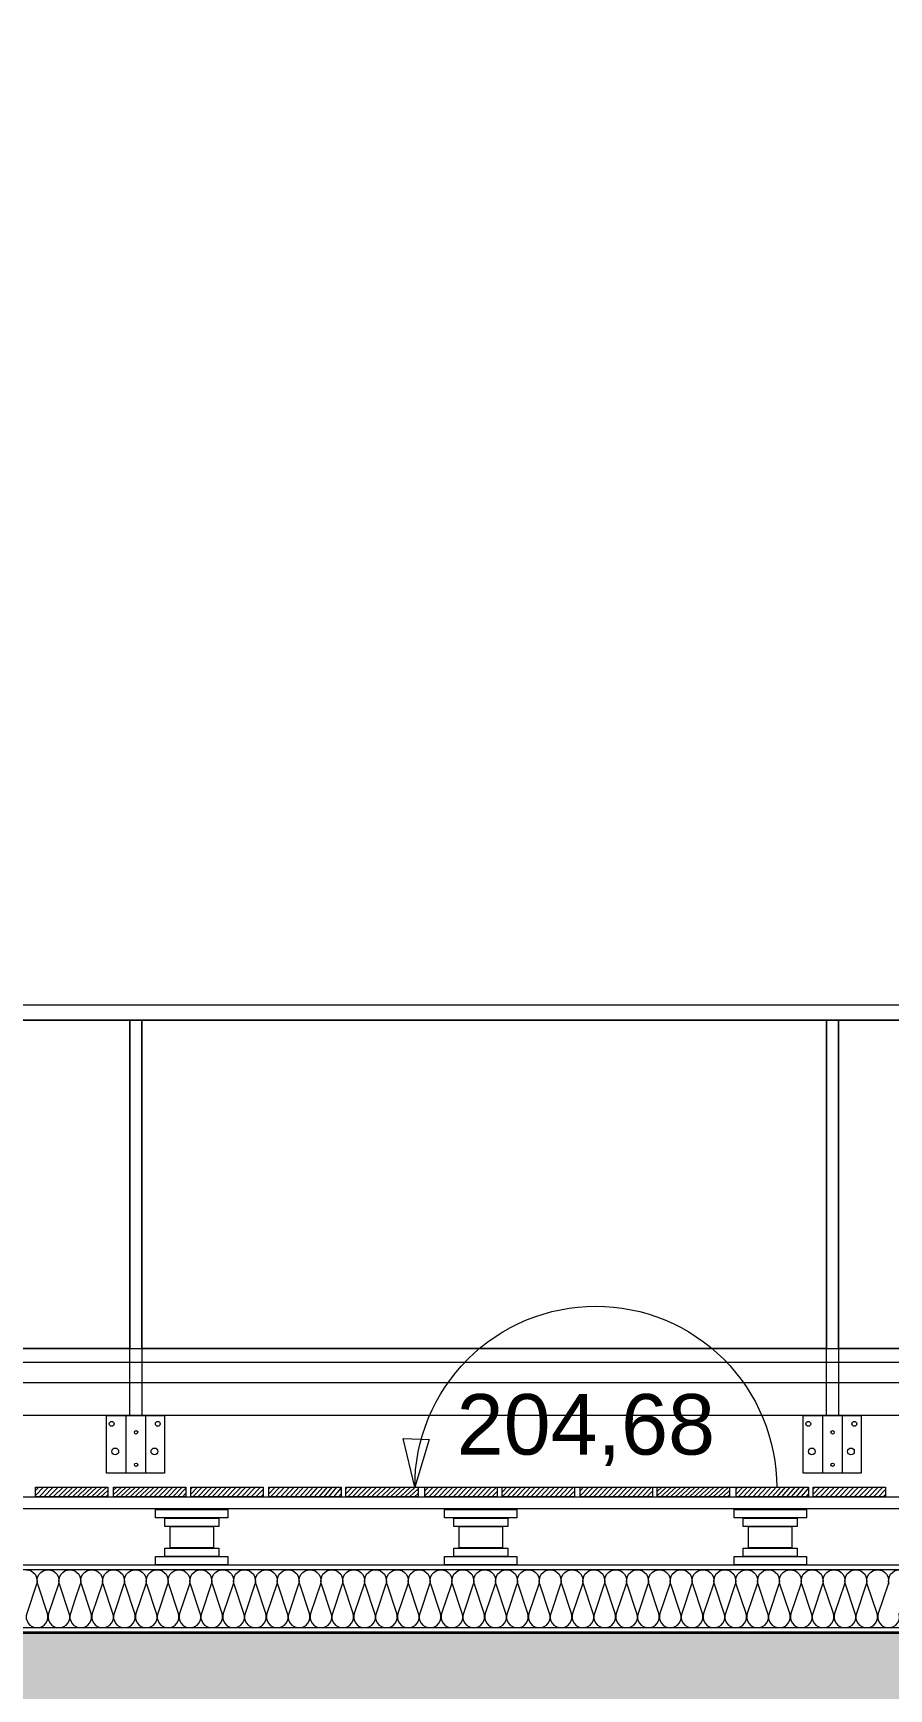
# Model space of a CAD drawing. Header units: metres. Extents: x 1838950 to 1842843, y 5171318 to 5174224.
# Drawn here: x 1841246.521 to 1841248.296, y 5171396.825 to 5171400.257 of the extents above; entities that cross this region are included whole.
import ezdxf

# ---------------------------------------------------------------- set-up
doc = ezdxf.new("R2010")
doc.units = ezdxf.units.M
doc.header["$LTSCALE"] = 0.0254
doc.layers.add('00 CHAZAL Coupe A.5', color=7, linetype='Continuous', lineweight=18)
doc.styles.add('Arial', font='arial.ttf')
pattern_1 = [(45, (388.1691140702418, 220.8695760480229), (0, -0.009999999999999997), [])]

# ---------------------------------------------------------------- blocks, each defined once
blk = doc.blocks.new('Groupe-1760-1')
at = {"layer": '00 CHAZAL Coupe A.5', "color": 7, "linetype": 'Continuous', "lineweight": 18, "flags": 128}
for points in [[(1841246.507263462, 5171397.072351134, -0.5121761421179358), (1841246.528602816, 5171397.042718438), (1841246.50830232, 5171396.981983677, 0.5121761343698147), (1841246.529641675, 5171396.952350981), (1841246.529897417, 5171396.952350979, 0.512175924321288), (1841246.55123718, 5171396.981983379), (1841246.530937526, 5171397.042718424, -0.5121759209772708), (1841246.552277288, 5171397.072350825), (1841246.552533031, 5171397.072350823, -0.5121761421179358), (1841246.573872385, 5171397.042718127), (1841246.553571889, 5171396.981983366, 0.5121761343698147), (1841246.574911244, 5171396.95235067), (1841246.575166986, 5171396.952350668, 0.5121759209772708), (1841246.596506748, 5171396.981983068), (1841246.576207095, 5171397.042718114, -0.512175924321288), (1841246.597546857, 5171397.072350514), (1841246.5978026, 5171397.072350512, -0.5121761343698147), (1841246.619141954, 5171397.042717816), (1841246.608991706, 5171397.012350435)], [(1841246.608991706, 5171397.012350435), (1841246.598841458, 5171396.981983055, 0.5121761421179358), (1841246.620180813, 5171396.952350359), (1841246.620436555, 5171396.952350357, 0.5121759209772708), (1841246.641776317, 5171396.981982757), (1841246.621476664, 5171397.042717803, -0.5121759209772708), (1841246.642816426, 5171397.072350203), (1841246.643072168, 5171397.072350201, -0.5121761421179358), (1841246.664411523, 5171397.042717505), (1841246.644111027, 5171396.981982744, 0.5121761421179358), (1841246.665450382, 5171396.952350048), (1841246.665706124, 5171396.952350046, 0.5121759209772708), (1841246.687045886, 5171396.981982446), (1841246.666746232, 5171397.042717492, -0.5121759209772708), (1841246.688085995, 5171397.072349893), (1841246.688341737, 5171397.072349891, -0.5121761421179358), (1841246.709681092, 5171397.042717194), (1841246.689380596, 5171396.981982433, 0.51217614317802), (1841246.71071995, 5171396.952349737), (1841246.710975693, 5171396.952349735, 0.5121759209772708), (1841246.732315455, 5171396.981982136), (1841246.712015801, 5171397.042717181, -0.5121759209772708), (1841246.733355564, 5171397.072349582), (1841246.733611306, 5171397.07234958, -0.51217614317802), (1841246.754950661, 5171397.042716884), (1841246.734650165, 5171396.981982122, 0.5121761421179358), (1841246.755989519, 5171396.952349426), (1841246.756245262, 5171396.952349424, 0.5121759209772708), (1841246.777585024, 5171396.981981825), (1841246.75728537, 5171397.04271687, -0.5121759209772708), (1841246.778625133, 5171397.072349271), (1841246.778880875, 5171397.072349269, -0.5121761421179358), (1841246.800220229, 5171397.042716573), (1841246.779919734, 5171396.981981811, 0.5121761421179358), (1841246.801259088, 5171396.952349115), (1841246.80151483, 5171396.952349113, 0.5121759209772708), (1841246.822854593, 5171396.981981514), (1841246.802554939, 5171397.042716559, -0.5121759209772708), (1841246.823894701, 5171397.07234896), (1841246.824150444, 5171397.072348958, -0.5121761421179358), (1841246.845489798, 5171397.042716262), (1841246.825189302, 5171396.981981501, 0.5121761343698147), (1841246.846528657, 5171396.952348804), (1841246.846784399, 5171396.952348802, 0.512175924321288), (1841246.868124162, 5171396.981981203), (1841246.847824508, 5171397.042716249, -0.5121759209772708), (1841246.86916427, 5171397.072348649), (1841246.869420013, 5171397.072348647, -0.5121761343698147), (1841246.890759367, 5171397.042715951), (1841246.870458871, 5171396.98198119, 0.5121761343698147), (1841246.891798226, 5171396.952348494), (1841246.892053968, 5171396.952348492, 0.5121759209772708), (1841246.91339373, 5171396.981980892), (1841246.893094077, 5171397.042715938, -0.512175924321288), (1841246.914433839, 5171397.072348339), (1841246.914689582, 5171397.072348336, -0.5121761343698147), (1841246.936028936, 5171397.04271564), (1841246.91572844, 5171396.981980879, 0.5121761421179358), (1841246.937067795, 5171396.952348183), (1841246.937323537, 5171396.952348181, 0.5121759209772708), (1841246.958663299, 5171396.981980581), (1841246.938363645, 5171397.042715627, -0.5121759209772708), (1841246.959703408, 5171397.072348027), (1841246.95995915, 5171397.072348026, -0.5121761421179358), (1841246.981298505, 5171397.042715329), (1841246.960998009, 5171396.981980568, 0.51217614317802), (1841246.982337363, 5171396.952347872), (1841246.982593106, 5171396.95234787, 0.5121759209772708), (1841247.003932868, 5171396.981980271), (1841246.983633214, 5171397.042715316, -0.5121759209772708), (1841247.004972977, 5171397.072347716), (1841247.005228719, 5171397.072347715, -0.5121761421179358), (1841247.026568074, 5171397.042715019), (1841247.006267578, 5171396.981980257, 0.51217614317802), (1841247.027606932, 5171396.952347561), (1841247.027862675, 5171396.952347559, 0.5121759209772708), (1841247.049202437, 5171396.98197996), (1841247.028902783, 5171397.042715005, -0.5121759209772708), (1841247.050242546, 5171397.072347405), (1841247.050498288, 5171397.072347404, -0.51217614317802), (1841247.071837642, 5171397.042714708), (1841247.051537147, 5171396.981979946, 0.5121761421179358), (1841247.072876501, 5171396.95234725), (1841247.073132243, 5171396.952347248, 0.5121759209772708), (1841247.094472006, 5171396.981979649), (1841247.074172352, 5171397.042714694, -0.5121759209772708), (1841247.095512114, 5171397.072347094), (1841247.095767857, 5171397.072347092, -0.5121761421179358), (1841247.117107211, 5171397.042714396), (1841247.096806715, 5171396.981979636, 0.5121761421179358), (1841247.11814607, 5171396.952346939), (1841247.118401812, 5171396.952346937, 0.5121759209772708), (1841247.139741575, 5171396.981979338), (1841247.119441921, 5171397.042714383, -0.5121759209772708), (1841247.140781683, 5171397.072346783), (1841247.141037426, 5171397.072346781, -0.5121761421179358), (1841247.16237678, 5171397.042714085), (1841247.142076284, 5171396.981979324, 0.5121761343698147), (1841247.163415639, 5171396.952346629), (1841247.163671381, 5171396.952346627, 0.512175924321288), (1841247.185011144, 5171396.981979026), (1841247.16471149, 5171397.042714072, -0.5121759209772708), (1841247.186051252, 5171397.072346473), (1841247.186306995, 5171397.072346471, -0.5121761343698147), (1841247.207646349, 5171397.042713774), (1841247.187345853, 5171396.981979013, 0.5121761421179358), (1841247.208685208, 5171396.952346317), (1841247.20894095, 5171396.952346316, 0.5121759209772708), (1841247.230280712, 5171396.981978716), (1841247.209981058, 5171397.042713761, -0.5121759209772708), (1841247.231320821, 5171397.072346162), (1841247.231576564, 5171397.07234616, -0.5121761343698147), (1841247.252915918, 5171397.042713464), (1841247.232615422, 5171396.981978702, 0.5121761421179358), (1841247.253954777, 5171396.952346006), (1841247.254210519, 5171396.952346005, 0.5121759209772708), (1841247.275550281, 5171396.981978405), (1841247.255250627, 5171397.04271345, -0.5121759209772708), (1841247.27659039, 5171397.072345851), (1841247.276846132, 5171397.072345849, -0.5121761421179358), (1841247.298185487, 5171397.042713153), (1841247.277884991, 5171396.981978391, 0.51217614317802), (1841247.299224345, 5171396.952345695), (1841247.299480088, 5171396.952345693, 0.5121759209772708), (1841247.32081985, 5171396.981978094), (1841247.300520196, 5171397.042713139, -0.5121759209772708), (1841247.321859959, 5171397.07234554), (1841247.322115701, 5171397.072345538, -0.5121761421179358), (1841247.343455056, 5171397.042712842), (1841247.32315456, 5171396.981978081, 0.51217614317802), (1841247.344493914, 5171396.952345384), (1841247.344749657, 5171396.952345382, 0.5121759209772708), (1841247.366089419, 5171396.981977783), (1841247.345789765, 5171397.042712829, -0.512175924321288), (1841247.367129528, 5171397.072345229), (1841247.367257401, 5171397.072345228)], [(1841247.367257401, 5171397.072345228), (1841247.36738527, 5171397.072345227, -0.51217614317802), (1841247.388724624, 5171397.042712531), (1841247.368424129, 5171396.98197777, 0.5121761421179358), (1841247.389763483, 5171396.952345074), (1841247.390019225, 5171396.952345071, 0.5121759209772708), (1841247.411358988, 5171396.981977472), (1841247.391059334, 5171397.042712518, -0.5121759209772708), (1841247.412399096, 5171397.072344918), (1841247.412654839, 5171397.072344916, -0.5121761421179358), (1841247.433994193, 5171397.04271222), (1841247.413693697, 5171396.981977459, 0.5121761421179358), (1841247.435033052, 5171396.952344763), (1841247.435288794, 5171396.952344761, 0.5121759209772708), (1841247.456628557, 5171396.981977161), (1841247.436328903, 5171397.042712207, -0.5121759209772708), (1841247.457668665, 5171397.072344608), (1841247.457924408, 5171397.072344606, -0.5121761421179358), (1841247.479263762, 5171397.042711909), (1841247.458963266, 5171396.981977148, 0.5121761343698147), (1841247.480302621, 5171396.952344452), (1841247.480558363, 5171396.95234445, 0.5121759209772708), (1841247.501898126, 5171396.981976851), (1841247.481598472, 5171397.042711896, -0.5121759209772708), (1841247.502938234, 5171397.072344297), (1841247.503193977, 5171397.072344295, -0.5121761343698147), (1841247.524533331, 5171397.042711599), (1841247.504232835, 5171396.981976837, 0.5121761421179358), (1841247.52557219, 5171396.952344141), (1841247.525827932, 5171396.952344139, 0.5121759209772708), (1841247.547167694, 5171396.98197654), (1841247.526868041, 5171397.042711585, -0.5121759209772708), (1841247.548207803, 5171397.072343986), (1841247.548463546, 5171397.072343984, -0.5121761343698147), (1841247.5698029, 5171397.042711288), (1841247.549502404, 5171396.981976526, 0.5121761421179358), (1841247.570841759, 5171396.95234383), (1841247.571097501, 5171396.952343828, 0.5121759209772708), (1841247.592437263, 5171396.981976229), (1841247.57213761, 5171397.042711274, -0.5121759209772708), (1841247.593477372, 5171397.072343674), (1841247.593733114, 5171397.072343673, -0.5121761421179358), (1841247.615072469, 5171397.042710977), (1841247.594771973, 5171396.981976216, 0.51217614317802), (1841247.616111327, 5171396.952343519), (1841247.61636707, 5171396.952343517, 0.512175924321288), (1841247.637706832, 5171396.981975918), (1841247.617407179, 5171397.042710964, -0.5121759209772708), (1841247.638746941, 5171397.072343363), (1841247.639002683, 5171397.072343362, -0.51217614317802), (1841247.660342037, 5171397.042710666), (1841247.640041542, 5171396.981975905, 0.51217614317802), (1841247.661380896, 5171396.952343209), (1841247.661636638, 5171396.952343207, 0.5121759209772708), (1841247.682976401, 5171396.981975607), (1841247.662676747, 5171397.042710653, -0.512175924321288), (1841247.68401651, 5171397.072343053), (1841247.684272252, 5171397.072343051, -0.51217614317802), (1841247.705611606, 5171397.042710355), (1841247.68531111, 5171396.981975594, 0.5121761421179358), (1841247.706650465, 5171396.952342898), (1841247.706906207, 5171396.952342896, 0.5121759209772708), (1841247.72824597, 5171396.981975296), (1841247.707946316, 5171397.042710342, -0.5121759209772708), (1841247.729286078, 5171397.072342742), (1841247.729541821, 5171397.07234274, -0.5121761421179358), (1841247.750881175, 5171397.042710043), (1841247.730580679, 5171396.981975283, 0.5121761421179358), (1841247.751920034, 5171396.952342587), (1841247.752175776, 5171396.952342585, 0.5121759209772708), (1841247.773515539, 5171396.981974985), (1841247.753215885, 5171397.04271003, -0.5121759209772708), (1841247.774555647, 5171397.072342431), (1841247.77481139, 5171397.072342429, -0.5121761421179358), (1841247.796150744, 5171397.042709733), (1841247.775850248, 5171396.981974971, 0.5121761343698147), (1841247.797189603, 5171396.952342276), (1841247.797445345, 5171396.952342274, 0.5121759209772708), (1841247.818785107, 5171396.981974674), (1841247.798485454, 5171397.042709719, -0.5121759209772708), (1841247.819825216, 5171397.07234212), (1841247.820080959, 5171397.072342118, -0.5121761343698147), (1841247.841420313, 5171397.042709422), (1841247.821119817, 5171396.98197466, 0.5121761421179358), (1841247.842459172, 5171396.952341964), (1841247.842714914, 5171396.952341963, 0.5121759209772708), (1841247.864054676, 5171396.981974363), (1841247.843755023, 5171397.042709408, -0.5121759209772708), (1841247.865094785, 5171397.072341809), (1841247.865350527, 5171397.072341807, -0.5121761421179358), (1841247.886689882, 5171397.042709111), (1841247.866389386, 5171396.98197435, 0.5121761421179358), (1841247.88772874, 5171396.952341653), (1841247.887984483, 5171396.952341652, 0.5121759209772708), (1841247.909324245, 5171396.981974052), (1841247.889024592, 5171397.042709098, -0.5121759209772708), (1841247.910364354, 5171397.072341498), (1841247.910620096, 5171397.072341496, -0.5121761421179358), (1841247.931959451, 5171397.0427088), (1841247.911658955, 5171396.981974039, 0.51217614317802), (1841247.932998309, 5171396.952341343), (1841247.933254051, 5171396.952341341, 0.512175924321288), (1841247.954593814, 5171396.981973741), (1841247.93429416, 5171397.042708787, -0.5121759209772708), (1841247.955633923, 5171397.072341188), (1841247.955889665, 5171397.072341186, -0.51217614317802), (1841247.977229019, 5171397.042708489), (1841247.956928523, 5171396.981973728, 0.5121761421179358), (1841247.978267878, 5171396.952341032), (1841247.97852362, 5171396.95234103, 0.5121759209772708), (1841247.999863383, 5171396.981973431), (1841247.979563729, 5171397.042708476, -0.512175924321288), (1841248.000903492, 5171397.072340877), (1841248.001159234, 5171397.072340875, -0.51217614317802), (1841248.022498588, 5171397.042708179), (1841248.002198092, 5171396.981973417, 0.5121761421179358), (1841248.023537447, 5171396.952340721), (1841248.023793189, 5171396.952340719, 0.5121759209772708), (1841248.045132952, 5171396.98197312), (1841248.024833298, 5171397.042708165, -0.5121759209772708), (1841248.04617306, 5171397.072340566), (1841248.046428803, 5171397.072340564, -0.5121761421179358), (1841248.067768157, 5171397.042707868), (1841248.047467661, 5171396.981973106, 0.5121761343698147), (1841248.068807016, 5171396.95234041), (1841248.069062758, 5171396.952340408, 0.5121759209772708), (1841248.090402521, 5171396.981972809), (1841248.070102867, 5171397.042707854, -0.5121759209772708), (1841248.091442629, 5171397.072340255), (1841248.091698372, 5171397.072340253, -0.5121761421179358), (1841248.113037726, 5171397.042707557), (1841248.09273723, 5171396.981972796, 0.5121761343698147), (1841248.114076585, 5171396.952340099), (1841248.114332327, 5171396.952340097, 0.5121759209772708), (1841248.135672089, 5171396.981972498), (1841248.115372436, 5171397.042707544, -0.5121759209772708), (1841248.136712198, 5171397.072339944), (1841248.136840072, 5171397.072339943)], [(1841248.136840072, 5171397.072339943), (1841248.13696794, 5171397.072339942, -0.5121761343698147), (1841248.158307295, 5171397.042707246), (1841248.138006799, 5171396.981972485, 0.5121761421179358), (1841248.159346153, 5171396.952339789), (1841248.159601896, 5171396.952339786, 0.5121759209772708), (1841248.180941658, 5171396.981972187), (1841248.160642005, 5171397.042707233, -0.5121759209772708), (1841248.181981767, 5171397.072339633), (1841248.182237509, 5171397.072339631, -0.5121761421179358), (1841248.203576864, 5171397.042706935), (1841248.183276368, 5171396.981972174, 0.5121761421179358), (1841248.204615722, 5171396.952339478), (1841248.204871465, 5171396.952339476, 0.5121759209772708), (1841248.226211227, 5171396.981971876), (1841248.205911573, 5171397.042706922, -0.5121759209772708), (1841248.227251336, 5171397.072339322), (1841248.227507078, 5171397.072339321, -0.5121761421179358), (1841248.248846433, 5171397.042706624), (1841248.228545937, 5171396.981971863, 0.51217614317802), (1841248.249885291, 5171396.952339167), (1841248.250141033, 5171396.952339165, 0.5121759209772708), (1841248.271480796, 5171396.981971566), (1841248.251181142, 5171397.042706611, -0.5121759209772708), (1841248.272520905, 5171397.072339011), (1841248.272776647, 5171397.072339009, -0.51217614317802), (1841248.294116001, 5171397.042706314), (1841248.273815505, 5171396.981971552, 0.5121761421179358), (1841248.29515486, 5171396.952338856), (1841248.295410602, 5171396.952338854, 0.5121759209772708), (1841248.316750365, 5171396.981971255)], [(1841248.296450711, 5171397.0427063, -0.5121759209772708), (1841248.317790473, 5171397.0723387)]]:
    blk.add_lwpolyline(points, format="xyb", dxfattribs=at)
blk = doc.blocks.new('Groupe-1932-1')
at = {"layer": '00 CHAZAL Coupe A.5', "color": 7, "linetype": 'Continuous', "lineweight": 5, "flags": 128}
for points in [[(1841247.974759372, 5171397.196902465), (1841248.124759372, 5171397.196889886), (1841248.124757929, 5171397.179694049), (1841247.97475793, 5171397.179706628)], [(1841247.993508076, 5171397.179248669), (1841248.106008075, 5171397.179239235), (1841248.106006633, 5171397.162043111), (1841247.993506634, 5171397.162052547)], [(1841248.00475863, 5171397.162051602), (1841248.09475863, 5171397.162044055), (1841248.094754905, 5171397.117627837), (1841248.004754905, 5171397.117635384)], [(1841247.993505051, 5171397.117180218), (1841248.106005051, 5171397.117170783), (1841248.106003609, 5171397.09997466), (1841247.993503609, 5171397.099984095)], [(1841247.974753755, 5171397.099529633), (1841248.124753755, 5171397.099517054), (1841248.124752312, 5171397.082321216), (1841247.974752313, 5171397.082333797)]]:
    blk.add_lwpolyline(points, close=True, dxfattribs=at)
blk = doc.blocks.new('Groupe-1933-1')
at = {"layer": '00 CHAZAL Coupe A.5', "color": 7, "linetype": 'Continuous', "lineweight": 5, "flags": 128}
for points in [[(1841247.374759372, 5171397.196902465), (1841247.524759372, 5171397.196889886), (1841247.524757929, 5171397.179694049), (1841247.37475793, 5171397.179706628)], [(1841247.393508076, 5171397.179248669), (1841247.506008076, 5171397.179239235), (1841247.506006633, 5171397.162043111), (1841247.393506634, 5171397.162052547)], [(1841247.40475863, 5171397.162051602), (1841247.49475863, 5171397.162044055), (1841247.494754905, 5171397.117627837), (1841247.404754905, 5171397.117635384)], [(1841247.393505051, 5171397.117180218), (1841247.506005051, 5171397.117170783), (1841247.506003609, 5171397.09997466), (1841247.393503609, 5171397.099984095)], [(1841247.374753755, 5171397.099529633), (1841247.524753755, 5171397.099517054), (1841247.524752312, 5171397.082321216), (1841247.374752313, 5171397.082333797)]]:
    blk.add_lwpolyline(points, close=True, dxfattribs=at)
blk = doc.blocks.new('Groupe-1934-1')
at = {"layer": '00 CHAZAL Coupe A.5', "color": 7, "linetype": 'Continuous', "lineweight": 5, "flags": 128}
for points in [[(1841246.775503336, 5171397.197003039), (1841246.925503335, 5171397.196990459), (1841246.925501893, 5171397.179794623), (1841246.775501894, 5171397.179807201)], [(1841246.794252039, 5171397.179349243), (1841246.906752039, 5171397.179339808), (1841246.906750597, 5171397.162143685), (1841246.794250597, 5171397.16215312)], [(1841246.805502594, 5171397.162152176), (1841246.895502594, 5171397.162144628), (1841246.895498869, 5171397.11772841), (1841246.805498869, 5171397.117735958)], [(1841246.794249015, 5171397.117280792), (1841246.906749014, 5171397.117271356), (1841246.906747572, 5171397.100075234), (1841246.794247573, 5171397.100084668)], [(1841246.775497718, 5171397.099630207), (1841246.925497718, 5171397.099617627), (1841246.925496276, 5171397.08242179), (1841246.775496277, 5171397.08243437)]]:
    blk.add_lwpolyline(points, close=True, dxfattribs=at)
blk = doc.blocks.new('Groupe-1952-1')
at = {"layer": '00 CHAZAL Coupe A.5', "color": 7, "linetype": 'Continuous', "lineweight": 5, "flags": 128}
for points in [[(1841246.721847233, 5171398.21128605), (1841246.746847233, 5171398.21128605), (1841246.746847233, 5171397.392162832), (1841246.721847233, 5171397.392162832)], [(1841246.673847232, 5171397.392162832), (1841246.793847233, 5171397.392162832), (1841246.793847233, 5171397.272162832), (1841246.673847232, 5171397.272162832)], [(1841246.714347233, 5171397.392162832), (1841246.754347233, 5171397.392162832), (1841246.754347233, 5171397.272162832), (1841246.714347233, 5171397.272162832)]]:
    blk.add_lwpolyline(points, close=True, dxfattribs=at)
at = {"layer": '00 CHAZAL Coupe A.5', "color": 7, "linetype": 'Continuous', "lineweight": 5}
for centre, radius in [((1841246.684421374, 5171397.374843068), 0.004999999795189178), ((1841246.734914226, 5171397.357144048), 0.003500000074550379), ((1841246.779921374, 5171397.374843068), 0.004999999795189178), ((1841246.691847233, 5171397.317662832), 0.006928203128000923), ((1841246.772937095, 5171397.317662832), 0.006928203362255819), ((1841246.734914226, 5171397.289866948), 0.003500000074550379)]:
    blk.add_circle(centre, radius, dxfattribs=at)
blk = doc.blocks.new('Groupe-1953-1')
at = {"layer": '00 CHAZAL Coupe A.5', "color": 7, "linetype": 'Continuous', "lineweight": 5, "flags": 128}
for points in [[(1841248.166197043, 5171398.21128605), (1841248.191197043, 5171398.21128605), (1841248.191197043, 5171397.392162832), (1841248.166197043, 5171397.392162832)], [(1841248.118197043, 5171397.392162832), (1841248.238197043, 5171397.392162832), (1841248.238197043, 5171397.272162832), (1841248.118197043, 5171397.272162832)], [(1841248.158697043, 5171397.392162832), (1841248.198697043, 5171397.392162832), (1841248.198697043, 5171397.272162832), (1841248.158697043, 5171397.272162832)]]:
    blk.add_lwpolyline(points, close=True, dxfattribs=at)
at = {"layer": '00 CHAZAL Coupe A.5', "color": 7, "linetype": 'Continuous', "lineweight": 5}
for centre, radius in [((1841248.128771184, 5171397.374843068), 0.004999999795189178), ((1841248.179264037, 5171397.357144048), 0.003500000074550379), ((1841248.224271184, 5171397.374843068), 0.004999999795189178), ((1841248.136197043, 5171397.317662832), 0.006928203128000923), ((1841248.217286905, 5171397.317662832), 0.006928203362255819), ((1841248.179264037, 5171397.289866948), 0.003500000074550379)]:
    blk.add_circle(centre, radius, dxfattribs=at)
blk = doc.blocks.new('Groupe-1956-1')
at = {"layer": '00 CHAZAL Coupe A.5', "color": 7, "linetype": 'Continuous', "lineweight": 5}
blk.add_line((1841247.312846388, 5171397.243255037), (1841248.063286113, 5171397.243333659), dxfattribs=at)
at = {"layer": '00 CHAZAL Coupe A.5', "color": 7, "linetype": 'Continuous', "lineweight": 5, "flags": 128}
blk.add_lwpolyline([(1841247.312846388, 5171397.243255037), (1841247.313296428, 5171397.261666251), (1841247.314649321, 5171397.280033205), (1841247.316901809, 5171397.298311652), (1841247.320048464, 5171397.316457557), (1841247.324081706, 5171397.334427205), (1841247.328991818, 5171397.352177307), (1841247.334766973, 5171397.3696651), (1841247.341393256, 5171397.386848454), (1841247.348854705, 5171397.403685975), (1841247.357133344, 5171397.420137098), (1841247.36620923, 5171397.436162191), (1841247.376060497, 5171397.451722649), (1841247.386663414, 5171397.466780985), (1841247.397992436, 5171397.481300921), (1841247.410020272, 5171397.49524748), (1841247.422717944, 5171397.50858706), (1841247.436054864, 5171397.521287528), (1841247.449998902, 5171397.533318286), (1841247.464516465, 5171397.544650351), (1841247.479572578, 5171397.555256422), (1841247.495130972, 5171397.56511095), (1841247.511154163, 5171397.574190192), (1841247.527603551, 5171397.582472279), (1841247.544439507, 5171397.589937256), (1841247.561621473, 5171397.59656714), (1841247.579108056, 5171397.602345957), (1841247.596857128, 5171397.607259789), (1841247.614825931, 5171397.611296797), (1841247.632971177, 5171397.614447254), (1841247.651249151, 5171397.616703572), (1841247.669615821, 5171397.618060313), (1841247.688026939, 5171397.618514211), (1841247.706438153, 5171397.618064171), (1841247.724805107, 5171397.616711278), (1841247.743083553, 5171397.614458791), (1841247.761229458, 5171397.611312136), (1841247.779199107, 5171397.607278894), (1841247.796949209, 5171397.602368781), (1841247.814437002, 5171397.596593626), (1841247.831620357, 5171397.589967343), (1841247.848457877, 5171397.582505894), (1841247.864909, 5171397.574227255), (1841247.880934093, 5171397.565151369), (1841247.896494551, 5171397.555300103), (1841247.911552886, 5171397.544697186), (1841247.926072823, 5171397.533368163), (1841247.940019381, 5171397.521340327), (1841247.953358962, 5171397.508642655), (1841247.96605943, 5171397.495305735), (1841247.978090188, 5171397.481361697), (1841247.989422252, 5171397.466844134), (1841248.000028324, 5171397.451788021), (1841248.009882851, 5171397.436229628), (1841248.018962095, 5171397.420206436), (1841248.027244181, 5171397.403757049), (1841248.034709158, 5171397.386921092), (1841248.041339041, 5171397.369739126), (1841248.04711786, 5171397.352252544), (1841248.052031692, 5171397.334503471), (1841248.056068699, 5171397.316534668), (1841248.059219156, 5171397.298389423), (1841248.061475473, 5171397.280111448), (1841248.062832215, 5171397.261744779), (1841248.063286113, 5171397.243333659)], dxfattribs=at)
blk.add_lwpolyline([(1841247.342635153, 5171397.342397808), (1841247.312846388, 5171397.243255037), (1841247.28907283, 5171397.344009577)], close=True, dxfattribs=at)
at = {"layer": '00 CHAZAL Coupe A.5', "color": 18, "insert": (1841247.399614531, 5171397.436336578), "char_height": 0.125403146043771, "attachment_point": 1, "rotation": 0.006002765587765445, "line_spacing_factor": 0.9698402797576212, "style": 'Arial'}
blk.add_mtext('204,68', dxfattribs=at)

msp = doc.modelspace()

# ---------------------------------------------------------------- hatches: boundary and pattern name
at = {"layer": '00 CHAZAL Coupe A.5', "linetype": 'Continuous', "lineweight": 0, "true_color": 0xaaaaaa}
h = msp.add_hatch(color=253, dxfattribs=at)
h.paths.add_polyline_path([(1841239.109896663, 5171403.243896709), (1841238.949896664, 5171403.243896708), (1841238.949896662, 5171402.521969138), (1841224.65489666, 5171402.521969132), (1841224.654896659, 5171402.872162836), (1841224.474896656, 5171402.872162841), (1841224.474896655, 5171402.326162837), (1841224.475301403, 5171402.326162834), (1841224.475301407, 5171402.272162841), (1841231.923579672, 5171402.272162838), (1841231.923579679, 5171399.732462833), (1841224.655250215, 5171399.732462838), (1841224.655250213, 5171399.732162839), (1841224.475301403, 5171399.732162839), (1841224.475301412, 5171399.482162841), (1841236.987928811, 5171399.482162837), (1841236.987928817, 5171399.112889856), (1841237.087976189, 5171399.112889857), (1841237.087976182, 5171399.482162838), (1841238.93028596, 5171399.482162832), (1841238.93028596, 5171396.942462839), (1841224.475301409, 5171396.942462837), (1841224.475301411, 5171396.692355099), (1841246.377896659, 5171396.692355103), (1841246.377896661, 5171394.10147543), (1841224.475301404, 5171394.101475427), (1841224.475301405, 5171394.101355106), (1841224.475036844, 5171394.101355103), (1841224.475036842, 5171393.851355097), (1841246.37789666, 5171393.851355102), (1841246.377896659, 5171391.261162833), (1841224.475301403, 5171391.261162841), (1841224.475301406, 5171390.511163147), (1841224.655250211, 5171390.565686908), (1841224.655250206, 5171391.031714343), (1841224.654996149, 5171391.031714346), (1841224.654996147, 5171391.061714348), (1841241.882573695, 5171391.061714348), (1841241.882573695, 5171387.477191932), (1841242.082573693, 5171387.53426539), (1841242.082573697, 5171388.170355096), (1841244.382896662, 5171388.170355097), (1841244.382896658, 5171387.592779486), (1841244.575838503, 5171387.647714344), (1841244.575838506, 5171388.221043946), (1841251.192440692, 5171388.221043946), (1841251.192440688, 5171387.739728985), (1841251.352896657, 5171387.787714348), (1841251.352896661, 5171393.704138685), (1841251.353186321, 5171393.704138688), (1841251.353186318, 5171393.736426199), (1841251.352440687, 5171393.7364262), (1841251.352440685, 5171395.123355104), (1841251.233036839, 5171395.134355097), (1841251.233036847, 5171395.163355105), (1841251.232036843, 5171395.163355106), (1841251.232036842, 5171395.165587686), (1841251.192440684, 5171395.165587681), (1841251.192440693, 5171394.101475435), (1841246.557768262, 5171394.101475426), (1841246.557768263, 5171396.722462832), (1841251.192440694, 5171396.722462841), (1841251.192440686, 5171396.489355098), (1841251.352440685, 5171396.489355099), (1841251.352440687, 5171396.530651601), (1841251.352896659, 5171396.530651597), (1841251.352896658, 5171396.55671435), (1841251.352440684, 5171396.556714344), (1841251.352440692, 5171396.722462832), (1841252.340786604, 5171396.722462839), (1841252.3407866, 5171396.928933835), (1841251.720516192, 5171396.938018993), (1841251.720536839, 5171396.937796375), (1841251.362440684, 5171396.942462835), (1841251.352440687, 5171396.942462837), (1841251.352440687, 5171397.070166074), (1841251.352896661, 5171397.07016608), (1841251.352896659, 5171397.246062134), (1841251.352440687, 5171397.246062138), (1841251.352440692, 5171397.268162839), (1841251.352492689, 5171397.268162834), (1841251.35249269, 5171397.412162843), (1841251.35228317, 5171397.412162838), (1841251.352283174, 5171397.439162839), (1841251.192440686, 5171397.439162839), (1841251.192440687, 5171396.942462836), (1841245.109077177, 5171396.942462842), (1841245.085864868, 5171396.970704683), (1841245.00263581, 5171397.172667933), (1841244.919994568, 5171397.173386062), (1841244.919994564, 5171397.173392333), (1841244.919273441, 5171397.173392333), (1841244.919273437, 5171396.944310385), (1841244.919638059, 5171396.942462835), (1841239.110460074, 5171396.942462837), (1841239.11046007, 5171399.29216284), (1841239.10989666, 5171399.292162834), (1841239.109896654, 5171399.51216284), (1841244.86303684, 5171399.51216284), (1841244.863036841, 5171399.512462839), (1841244.957424605, 5171399.51246284), (1841244.957424609, 5171399.439216402), (1841245.117306272, 5171399.439216402), (1841245.117306273, 5171399.445162839), (1841245.117601469, 5171399.445162842), (1841245.117601464, 5171399.512462843), (1841246.106017133, 5171399.512462839), (1841246.106017133, 5171399.724727717), (1841245.455516759, 5171399.735635524), (1841245.45496105, 5171399.734283544), (1841245.117601464, 5171399.739940494), (1841245.11760146, 5171400.23246284), (1841244.817601467, 5171400.232462842), (1841244.817601464, 5171399.73246284), (1841239.109896661, 5171399.732462842)])
h.paths.add_polyline_path([(1841244.382896663, 5171391.041162834), (1841244.382896655, 5171388.420850242), (1841242.082573691, 5171388.420850242), (1841242.0825737, 5171391.041162842)])
h.paths.add_polyline_path([(1841246.377896656, 5171391.04116284), (1841246.377896661, 5171388.42104395), (1841244.575838506, 5171388.421043945), (1841244.5758385, 5171391.041162835)])
h.paths.add_polyline_path([(1841251.192440687, 5171391.041162836), (1841251.192440687, 5171390.901285128), (1841251.192614533, 5171390.90128513), (1841251.192614524, 5171390.863826097), (1841251.192642106, 5171390.863826093), (1841251.192642109, 5171388.421043948), (1841246.557768262, 5171388.421043947), (1841246.557768257, 5171391.041162837)])
h.paths.add_polyline_path([(1841251.192440689, 5171393.881475432), (1841251.192440691, 5171391.261162839), (1841246.557896664, 5171391.261162838), (1841246.557896662, 5171393.881475431)])
h.paths.add_polyline_path([(1841244.919994568, 5171397.173386062), (1841244.919994559, 5171397.172514952), (1841244.919273441, 5171397.173392333)])
h.paths.add_polyline_path([(1841238.93028596, 5171402.301961875), (1841238.930285954, 5171399.732462839), (1841238.597896662, 5171399.732462839), (1841232.103579674, 5171399.732462839), (1841232.103579677, 5171402.301460601), (1841238.852188752, 5171402.30196188)])
at = {"layer": '00 CHAZAL Coupe A.5', "linetype": 'Continuous', "lineweight": 5, "true_color": 0xc0c0c0}
h = msp.add_hatch(dxfattribs=at)
h.set_pattern_fill('BOIS 45', color=9, style=0, pattern_type=2)
h.set_pattern_definition(pattern_1)
h.paths.add_polyline_path([(1841246.676428478, 5171397.223286049), (1841246.526428478, 5171397.223286049), (1841246.526428478, 5171397.24328605), (1841246.676428478, 5171397.24328605)])
h = msp.add_hatch(dxfattribs=at)
h.set_pattern_fill('BOIS 45', color=9, style=0, pattern_type=2)
h.set_pattern_definition(pattern_1)
h.paths.add_polyline_path([(1841246.838428478, 5171397.223286049), (1841246.688428478, 5171397.223286049), (1841246.688428478, 5171397.24328605), (1841246.838428478, 5171397.24328605)])
h = msp.add_hatch(dxfattribs=at)
h.set_pattern_fill('BOIS 45', color=9, style=0, pattern_type=2)
h.set_pattern_definition(pattern_1)
h.paths.add_polyline_path([(1841246.998428478, 5171397.223286049), (1841246.848428478, 5171397.223286049), (1841246.848428478, 5171397.24328605), (1841246.998428478, 5171397.24328605)])
h = msp.add_hatch(dxfattribs=at)
h.set_pattern_fill('BOIS 45', color=9, style=0, pattern_type=2)
h.set_pattern_definition(pattern_1)
h.paths.add_polyline_path([(1841247.1599785, 5171397.223286049), (1841247.0099785, 5171397.223286049), (1841247.0099785, 5171397.24328605), (1841247.1599785, 5171397.24328605)])
h = msp.add_hatch(dxfattribs=at)
h.set_pattern_fill('BOIS 45', color=9, style=0, pattern_type=2)
h.set_pattern_definition(pattern_1)
h.paths.add_polyline_path([(1841247.3199785, 5171397.223286049), (1841247.1699785, 5171397.223286049), (1841247.1699785, 5171397.24328605), (1841247.3199785, 5171397.24328605)])
h = msp.add_hatch(dxfattribs=at)
h.set_pattern_fill('BOIS 45', color=9, style=0, pattern_type=2)
h.set_pattern_definition(pattern_1)
h.paths.add_polyline_path([(1841247.483703489, 5171397.223286049), (1841247.333703489, 5171397.223286049), (1841247.333703489, 5171397.24328605), (1841247.483703489, 5171397.24328605)])
h = msp.add_hatch(dxfattribs=at)
h.set_pattern_fill('BOIS 45', color=9, style=0, pattern_type=2)
h.set_pattern_definition(pattern_1)
h.paths.add_polyline_path([(1841247.643703489, 5171397.223286049), (1841247.493703489, 5171397.223286049), (1841247.493703489, 5171397.24328605), (1841247.643703489, 5171397.24328605)])
h = msp.add_hatch(dxfattribs=at)
h.set_pattern_fill('BOIS 45', color=9, style=0, pattern_type=2)
h.set_pattern_definition(pattern_1)
h.paths.add_polyline_path([(1841247.805703489, 5171397.223286049), (1841247.655703489, 5171397.223286049), (1841247.655703489, 5171397.24328605), (1841247.805703489, 5171397.24328605)])
h = msp.add_hatch(dxfattribs=at)
h.set_pattern_fill('BOIS 45', color=9, style=0, pattern_type=2)
h.set_pattern_definition(pattern_1)
h.paths.add_polyline_path([(1841247.965703489, 5171397.223286049), (1841247.815703489, 5171397.223286049), (1841247.815703489, 5171397.24328605), (1841247.965703489, 5171397.24328605)])
h = msp.add_hatch(dxfattribs=at)
h.set_pattern_fill('BOIS 45', color=9, style=0, pattern_type=2)
h.set_pattern_definition(pattern_1)
h.paths.add_polyline_path([(1841248.129047781, 5171397.223286049), (1841247.979047781, 5171397.223286049), (1841247.979047781, 5171397.24328605), (1841248.129047781, 5171397.24328605)])
h = msp.add_hatch(dxfattribs=at)
h.set_pattern_fill('BOIS 45', color=9, style=0, pattern_type=2)
h.set_pattern_definition(pattern_1)
h.paths.add_polyline_path([(1841248.289047781, 5171397.223286049), (1841248.139047781, 5171397.223286049), (1841248.139047781, 5171397.24328605), (1841248.289047781, 5171397.24328605)])

# ---------------------------------------------------------------- linework, layer by layer
at = {"layer": '00 CHAZAL Coupe A.5', "color": 7, "linetype": 'Continuous', "lineweight": 13}
msp.add_line((1841251.483283331, 5171397.459779774), (1841245.279996151, 5171397.459779774), dxfattribs=at)
at = {"layer": '00 CHAZAL Coupe A.5', "color": 7, "linetype": 'Continuous', "lineweight": 5}
msp.add_line((1841251.16660617, 5171397.392162832), (1841245.302497423, 5171397.392162832), dxfattribs=at)
at = {"layer": '00 CHAZAL Coupe A.5', "color": 7, "linetype": 'Continuous', "lineweight": 5, "flags": 128}
for points in [[(1841245.277497422, 5171398.24328605), (1841251.110337152, 5171398.24328605), (1841251.110337152, 5171398.21128605), (1841245.277497422, 5171398.21128605)], [(1841245.302497423, 5171397.530518715), (1841251.106879861, 5171397.530518715), (1841251.106879861, 5171397.502162832), (1841245.302497423, 5171397.502162832)]]:
    msp.add_lwpolyline(points, close=True, dxfattribs=at)
at = {"layer": '00 CHAZAL Coupe A.5', "color": 7, "linetype": 'Continuous', "lineweight": 13, "flags": 128}
for points in [[(1841245.302497423, 5171398.21128605), (1841246.721847233, 5171398.21128605), (1841246.721847233, 5171397.530518715), (1841245.302497423, 5171397.530518715)], [(1841246.746847233, 5171398.21128605), (1841248.166197043, 5171398.21128605), (1841248.166197043, 5171397.530518715), (1841246.746847233, 5171397.530518715)], [(1841248.191197043, 5171398.21128605), (1841249.610546853, 5171398.21128605), (1841249.610546853, 5171397.530518715), (1841248.191197043, 5171397.530518715)], [(1841251.14960617, 5171397.223286049), (1841251.14960617, 5171397.198637123), (1841245.030295225, 5171397.198637123), (1841245.030295225, 5171397.204234349), (1841244.931153466, 5171397.204234349), (1841244.931153466, 5171397.223286049)], [(1841246.676428478, 5171397.223286049), (1841246.526428478, 5171397.223286049), (1841246.526428478, 5171397.24328605), (1841246.676428478, 5171397.24328605)], [(1841246.838428478, 5171397.223286049), (1841246.688428478, 5171397.223286049), (1841246.688428478, 5171397.24328605), (1841246.838428478, 5171397.24328605)], [(1841246.998428478, 5171397.223286049), (1841246.848428478, 5171397.223286049), (1841246.848428478, 5171397.24328605), (1841246.998428478, 5171397.24328605)], [(1841247.1599785, 5171397.223286049), (1841247.0099785, 5171397.223286049), (1841247.0099785, 5171397.24328605), (1841247.1599785, 5171397.24328605)], [(1841247.3199785, 5171397.223286049), (1841247.1699785, 5171397.223286049), (1841247.1699785, 5171397.24328605), (1841247.3199785, 5171397.24328605)], [(1841247.483703489, 5171397.223286049), (1841247.333703489, 5171397.223286049), (1841247.333703489, 5171397.24328605), (1841247.483703489, 5171397.24328605)], [(1841247.643703489, 5171397.223286049), (1841247.493703489, 5171397.223286049), (1841247.493703489, 5171397.24328605), (1841247.643703489, 5171397.24328605)], [(1841247.805703489, 5171397.223286049), (1841247.655703489, 5171397.223286049), (1841247.655703489, 5171397.24328605), (1841247.805703489, 5171397.24328605)], [(1841247.965703489, 5171397.223286049), (1841247.815703489, 5171397.223286049), (1841247.815703489, 5171397.24328605), (1841247.965703489, 5171397.24328605)], [(1841248.129047781, 5171397.223286049), (1841247.979047781, 5171397.223286049), (1841247.979047781, 5171397.24328605), (1841248.129047781, 5171397.24328605)], [(1841248.289047781, 5171397.223286049), (1841248.139047781, 5171397.223286049), (1841248.139047781, 5171397.24328605), (1841248.289047781, 5171397.24328605)], [(1841245.054468347, 5171397.082321216), (1841251.192440693, 5171397.082321216), (1841251.192440693, 5171397.072321217), (1841245.054468347, 5171397.072321217)], [(1841245.09173226, 5171396.952462832), (1841251.192440693, 5171396.952462832), (1841251.192440693, 5171396.942462833), (1841245.09173226, 5171396.942462833)]]:
    msp.add_lwpolyline(points, close=True, dxfattribs=at)
at = {"layer": '00 CHAZAL Coupe A.5', "color": 7, "linetype": 'Continuous', "lineweight": 35, "flags": 128}
msp.add_lwpolyline([(1841244.919994567, 5171397.173392326), (1841244.919994567, 5171397.173386059), (1841245.002635815, 5171397.172667922), (1841245.085864872, 5171396.970704675), (1841245.109077184, 5171396.942462833), (1841251.192440693, 5171396.942462833), (1841251.192440693, 5171397.439162833), (1841251.352283173, 5171397.439162833), (1841251.352283173, 5171397.412162832), (1841251.352492694, 5171397.412162832), (1841251.352492694, 5171397.268162833), (1841251.352440693, 5171397.268162833), (1841251.352440693, 5171397.24606213), (1841251.352896663, 5171397.24606213), (1841251.352896663, 5171397.070166072), (1841251.352440693, 5171397.070166072), (1841251.352440693, 5171396.942462833), (1841251.362440693, 5171396.942462833), (1841251.720536849, 5171396.937796369), (1841251.720516193, 5171396.93801899), (1841252.340786604, 5171396.928933825), (1841252.340786604, 5171396.722462832)], dxfattribs=at)

# ---------------------------------------------------------------- block references
at = {"layer": '00 CHAZAL Coupe A.5', "color": 7}
for name in ['Groupe-1952-1', 'Groupe-1953-1', 'Groupe-1956-1', 'Groupe-1934-1', 'Groupe-1933-1', 'Groupe-1932-1', 'Groupe-1760-1']:
    msp.add_blockref(name, (0, 0), dxfattribs=at)

doc.saveas('drawing.dxf')
